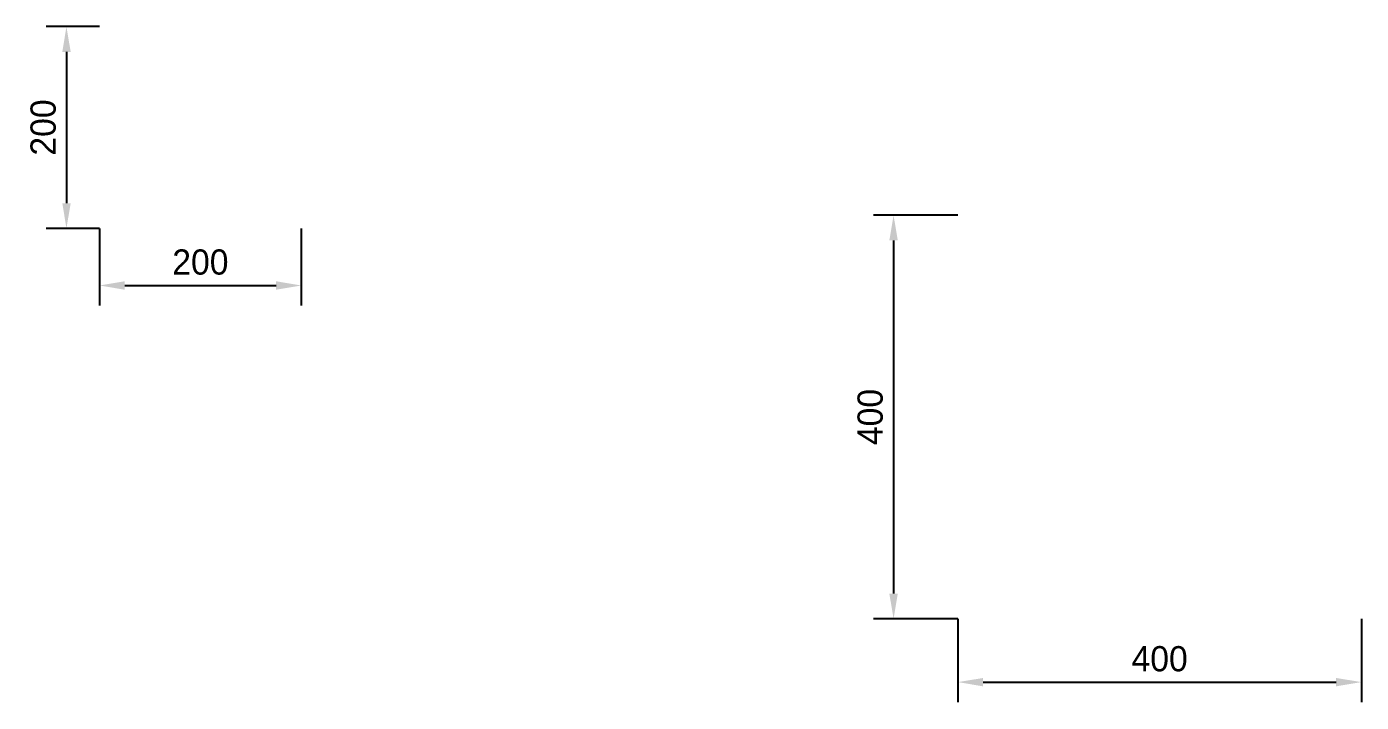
# Model space of a CAD drawing. Header units: millimetres. Extents: x -2864 to 34763, y -11990 to 22396.
# Drawn here: x -2864 to -1541, y 21726 to 22396 of the extents above; entities that cross this region are included whole.
import ezdxf

# ---------------------------------------------------------------- set-up
doc = ezdxf.new("R2010")
doc.units = ezdxf.units.MM
doc.header["$PDMODE"] = 34
doc.header["$PDSIZE"] = 25
doc.layers.add('08 Размеры', color=7, linetype='Continuous')
doc.styles.get("Standard").update_dxf_attribs({"font": 'Ubuntu-R.ttf'})
doc.dimstyles.new('ISO-25', dxfattribs={"dimtxt": 2.5, "dimasz": 2.5, "dimexe": 1.25, "dimexo": 0.625, "dimtad": 1, "dimtxsty": 'Standard', "dimcen": 2.5, "dimadec": 0, "dimazin": 0, "dimtfac": 1, "dimtmove": 0, "dimatfit": 3, "dimfxl": 1, "dimarcsym": 0})

# ---------------------------------------------------------------- blocks, each defined once
blk = doc.blocks.new('*D2603')
at = {"layer": '08 Размеры', "color": 0, "lineweight": -2}
for p, q in [((-2791.7, 22395.6), (-2844.5, 22395.6)), ((-2824.5, 22370.6), (-2824.5, 22220.6)), ((-2791.7, 22195.6), (-2844.5, 22195.6))]:
    blk.add_line(p, q, dxfattribs=at)
at = {"layer": '08 Размеры', "color": 0}
for points in [[(-2820.3, 22370.6), (-2828.6, 22370.6), (-2824.5, 22395.6)], [(-2828.6, 22220.6), (-2820.3, 22220.6), (-2824.5, 22195.6)]]:
    blk.add_solid(points, dxfattribs=at)
at = {"layer": 'Defpoints', "color": 0}
for p in [(-2791.7, 22395.6), (-2824.5, 22195.6), (-2791.7, 22195.6)]:
    blk.add_point(p, dxfattribs=at)
at = {"layer": '08 Размеры', "color": 0, "insert": (-2847.5, 22295.6), "char_height": 25, "attachment_point": 5, "rotation": 90}
blk.add_mtext('200', dxfattribs=at)
blk = doc.blocks.new('*D2604')
at = {"layer": '08 Размеры', "color": 0, "lineweight": -2}
for p, q in [((-2791.7, 22195.6), (-2791.7, 22119)), ((-2591.7, 22195.6), (-2591.7, 22119)), ((-2766.7, 22139), (-2616.7, 22139))]:
    blk.add_line(p, q, dxfattribs=at)
at = {"layer": '08 Размеры', "color": 0}
for points in [[(-2766.7, 22143.2), (-2766.7, 22134.8), (-2791.7, 22139)], [(-2616.7, 22134.8), (-2616.7, 22143.2), (-2591.7, 22139)]]:
    blk.add_solid(points, dxfattribs=at)
at = {"layer": 'Defpoints', "color": 0}
for p in [(-2791.7, 22195.6), (-2591.7, 22195.6), (-2591.7, 22139)]:
    blk.add_point(p, dxfattribs=at)
at = {"layer": '08 Размеры', "color": 0, "insert": (-2691.7, 22162.1), "char_height": 25, "attachment_point": 5}
blk.add_mtext('200', dxfattribs=at)
blk = doc.blocks.new('*D2677')
at = {"layer": '08 Размеры', "color": 0, "lineweight": -2}
for p, q in [((-1940.6, 22208.6), (-2024.4, 22208.6)), ((-2004.4, 22183.6), (-2004.4, 21833.6)), ((-1940.6, 21808.6), (-2024.4, 21808.6))]:
    blk.add_line(p, q, dxfattribs=at)
at = {"layer": '08 Размеры', "color": 0}
for points in [[(-2000.2, 22183.6), (-2008.6, 22183.6), (-2004.4, 22208.6)], [(-2008.6, 21833.6), (-2000.2, 21833.6), (-2004.4, 21808.6)]]:
    blk.add_solid(points, dxfattribs=at)
at = {"layer": 'Defpoints', "color": 0}
for p in [(-1940.6, 22208.6), (-2004.4, 21808.6), (-1940.6, 21808.6)]:
    blk.add_point(p, dxfattribs=at)
at = {"layer": '08 Размеры', "color": 0, "insert": (-2027.5, 22008.6), "char_height": 25, "attachment_point": 5, "rotation": 90}
blk.add_mtext('400', dxfattribs=at)
blk = doc.blocks.new('*D2678')
at = {"layer": '08 Размеры', "color": 0, "lineweight": -2}
for p, q in [((-1940.6, 21808.6), (-1940.6, 21725.8)), ((-1540.6, 21808.6), (-1540.6, 21725.8)), ((-1915.6, 21745.8), (-1565.6, 21745.8))]:
    blk.add_line(p, q, dxfattribs=at)
at = {"layer": '08 Размеры', "color": 0}
for points in [[(-1915.6, 21749.9), (-1915.6, 21741.6), (-1940.6, 21745.8)], [(-1565.6, 21741.6), (-1565.6, 21749.9), (-1540.6, 21745.8)]]:
    blk.add_solid(points, dxfattribs=at)
at = {"layer": 'Defpoints', "color": 0}
for p in [(-1940.6, 21808.6), (-1540.6, 21808.6), (-1540.6, 21745.8)]:
    blk.add_point(p, dxfattribs=at)
at = {"layer": '08 Размеры', "color": 0, "insert": (-1740.6, 21768.8), "char_height": 25, "attachment_point": 5}
blk.add_mtext('400', dxfattribs=at)

msp = doc.modelspace()

# ---------------------------------------------------------------- dimensions: what is measured, and where the dimension line sits
at = {"layer": '08 Размеры'}
for base, p1, p2, picture, middle in [((-2824.5, 22195.6), (-2791.7, 22395.6), (-2791.7, 22195.6), '*D2603', (-2847.5, 22295.6)), ((-2004.4, 21808.6), (-1940.6, 22208.6), (-1940.6, 21808.6), '*D2677', (-2027.5, 22008.6))]:
    dim = msp.add_linear_dim(base=base, p1=p1, p2=p2, angle=90, dimstyle='ISO-25', override={"dimtxt": 25, "dimasz": 25, "dimexe": 20, "dimexo": 0, "dimgap": 10, "dimdec": 0}, dxfattribs=at)
    dim.commit()
    dim.dimension.update_dxf_attribs({"geometry": picture, "text_midpoint": middle})
dim = msp.add_linear_dim(base=(-2591.7, 22139), p1=(-2791.7, 22195.6), p2=(-2591.7, 22195.6), dimstyle='ISO-25', override={"dimtxt": 25, "dimasz": 25, "dimexe": 20, "dimexo": 0, "dimgap": 10, "dimdec": 0}, dxfattribs=at)
dim.commit()
dim.dimension.update_dxf_attribs({"geometry": '*D2604', "text_midpoint": (-2691.7, 22139), "dimtype": 160})
dim = msp.add_linear_dim(base=(-1540.6, 21745.8), p1=(-1940.6, 21808.6), p2=(-1540.6, 21808.6), dimstyle='ISO-25', override={"dimtxt": 25, "dimasz": 25, "dimexe": 20, "dimexo": 0, "dimgap": 10, "dimdec": 0}, dxfattribs=at)
dim.commit()
dim.dimension.update_dxf_attribs({"geometry": '*D2678', "text_midpoint": (-1740.6, 21768.8)})

doc.saveas('drawing.dxf')
